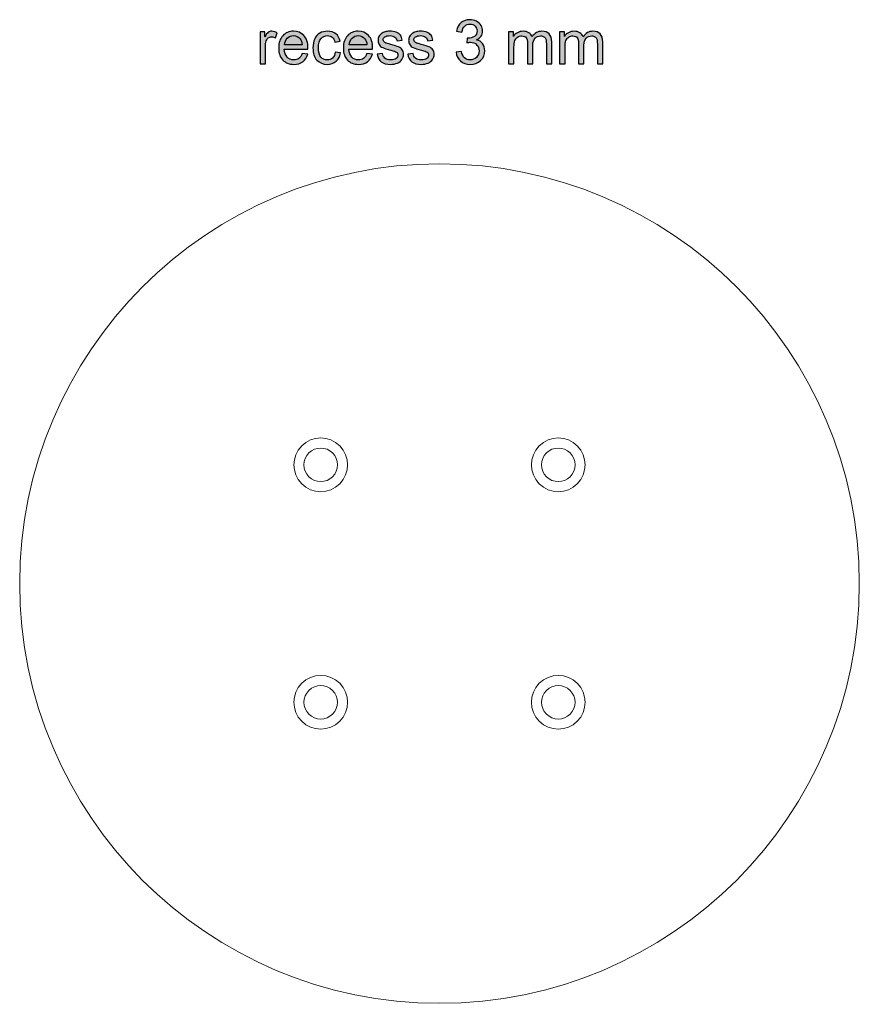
# Model space of a CAD drawing. Header units: centimetres. Extents: x -11.5 to 13.5, y -35.9 to 36.2.
# Drawn here: x -11.48 to 13.52, y 6.9 to 36.19 of the extents above; entities that cross this region are included whole.
import ezdxf

# ---------------------------------------------------------------- set-up
doc = ezdxf.new("R2010")
doc.units = ezdxf.units.CM
doc.header["$MEASUREMENT"] = 0
doc.layers.add('Layer 1', color=7, linetype='Continuous')

msp = doc.modelspace()

# ---------------------------------------------------------------- hatches: boundary and pattern name
at = {"layer": 'Layer 1', "true_color": 0xff0000}
h = msp.add_hatch(color=1, dxfattribs=at)
edge = h.paths.add_edge_path()
edge.add_spline(control_points=[(1.50972, 35.22614), (1.50972, 35.22614), (1.67021, 35.24803), (1.67021, 35.24803), (1.68875, 35.15684), (1.71975, 35.09118), (1.76382, 35.05106), (1.8079, 35.01094), (1.862, 34.99088), (1.92614, 34.99088), (2.00213, 34.99088), (2.06626, 35.01702), (2.11793, 35.0693), (2.16961, 35.12158), (2.19544, 35.18632), (2.19544, 35.26353), (2.19544, 35.33708), (2.17143, 35.39788), (2.1231, 35.4459), (2.07508, 35.49362), (2.01398, 35.51764), (1.93951, 35.51764), (1.90912, 35.51764), (1.87143, 35.51156), (1.82614, 35.4997), (1.82614, 35.4997), (1.84407, 35.64013), (1.84407, 35.64013), (1.85471, 35.63891), (1.86352, 35.63831), (1.86991, 35.63831), (1.9386, 35.63831), (2, 35.65624), (2.05502, 35.6918), (2.10973, 35.72737), (2.13708, 35.78208), (2.13708, 35.85594), (2.13708, 35.9146), (2.11702, 35.96324), (2.0772, 36.00184), (2.03739, 36.04044), (1.98602, 36.05959), (1.9231, 36.05959), (1.86048, 36.05959), (1.80851, 36.03983), (1.76686, 36.00032), (1.72522, 35.9608), (1.69847, 35.90153), (1.68662, 35.8225), (1.68662, 35.8225), (1.52613, 35.85168), (1.52613, 35.85168), (1.54589, 35.95928), (1.59027, 36.04287), (1.65987, 36.10214), (1.72917, 36.16142), (1.8158, 36.1909), (1.91915, 36.1909), (1.99027, 36.1909), (2.05593, 36.1757), (2.11581, 36.145), (2.17599, 36.11461), (2.22189, 36.07296), (2.2535, 36.02038), (2.28541, 35.96749), (2.30122, 35.91156), (2.30122, 35.85229), (2.30122, 35.79606), (2.28602, 35.74499), (2.25593, 35.69879), (2.22553, 35.65259), (2.18055, 35.61581), (2.12128, 35.58846), (2.19848, 35.57083), (2.25836, 35.53374), (2.30122, 35.47751), (2.34377, 35.42158), (2.36505, 35.35107), (2.36505, 35.26687), (2.36505, 35.15289), (2.32341, 35.05592), (2.24043, 34.97659), (2.15714, 34.89726), (2.05198, 34.85775), (1.92492, 34.85775), (1.81033, 34.85775), (1.71519, 34.89209), (1.63951, 34.96048), (1.56352, 35.02887), (1.52036, 35.11732), (1.50972, 35.22614)], knot_values=[0, 0, 0, 0, 0.03333333, 0.03333333, 0.03333333, 0.06666667, 0.06666667, 0.06666667, 0.1, 0.1, 0.1, 0.13333333, 0.13333333, 0.13333333, 0.16666667, 0.16666667, 0.16666667, 0.2, 0.2, 0.2, 0.23333333, 0.23333333, 0.23333333, 0.26666667, 0.26666667, 0.26666667, 0.3, 0.3, 0.3, 0.33333333, 0.33333333, 0.33333333, 0.36666667, 0.36666667, 0.36666667, 0.4, 0.4, 0.4, 0.43333333, 0.43333333, 0.43333333, 0.46666667, 0.46666667, 0.46666667, 0.5, 0.5, 0.5, 0.53333333, 0.53333333, 0.53333333, 0.56666667, 0.56666667, 0.56666667, 0.6, 0.6, 0.6, 0.63333333, 0.63333333, 0.63333333, 0.66666667, 0.66666667, 0.66666667, 0.7, 0.7, 0.7, 0.73333333, 0.73333333, 0.73333333, 0.76666667, 0.76666667, 0.76666667, 0.8, 0.8, 0.8, 0.83333333, 0.83333333, 0.83333333, 0.86666667, 0.86666667, 0.86666667, 0.9, 0.9, 0.9, 0.93333333, 0.93333333, 0.93333333, 0.96666667, 0.96666667, 0.96666667, 1, 1, 1, 1], degree=3, periodic=1)
h = msp.add_hatch(color=1, dxfattribs=at)
edge = h.paths.add_edge_path()
edge.add_spline(control_points=[(-4.32656, 34.87963), (-4.32656, 34.87963), (-4.32656, 35.82615), (-4.32656, 35.82615), (-4.32656, 35.82615), (-4.18248, 35.82615), (-4.18248, 35.82615), (-4.18248, 35.82615), (-4.18248, 35.68116), (-4.18248, 35.68116), (-4.1457, 35.74834), (-4.11166, 35.79272), (-4.08035, 35.81399), (-4.04904, 35.83557), (-4.0147, 35.84621), (-3.97731, 35.84621), (-3.92321, 35.84621), (-3.86819, 35.82919), (-3.81226, 35.79545), (-3.81226, 35.79545), (-3.86941, 35.64742), (-3.86941, 35.64742), (-3.90831, 35.66931), (-3.94722, 35.68025), (-3.98613, 35.68025), (-4.02108, 35.68025), (-4.05239, 35.66961), (-4.08005, 35.64864), (-4.10771, 35.62767), (-4.12747, 35.59849), (-4.13932, 35.5611), (-4.15725, 35.50426), (-4.16607, 35.44195), (-4.16607, 35.37417), (-4.16607, 35.37417), (-4.16607, 34.87963), (-4.16607, 34.87963), (-4.16607, 34.87963), (-4.32656, 34.87963), (-4.32656, 34.87963)], knot_values=[0, 0, 0, 0, 0.07692308, 0.07692308, 0.07692308, 0.15384615, 0.15384615, 0.15384615, 0.23076923, 0.23076923, 0.23076923, 0.30769231, 0.30769231, 0.30769231, 0.38461538, 0.38461538, 0.38461538, 0.46153846, 0.46153846, 0.46153846, 0.53846154, 0.53846154, 0.53846154, 0.61538462, 0.61538462, 0.61538462, 0.69230769, 0.69230769, 0.69230769, 0.76923077, 0.76923077, 0.76923077, 0.84615385, 0.84615385, 0.84615385, 0.92307692, 0.92307692, 0.92307692, 1, 1, 1, 1], degree=3, periodic=1)
h = msp.add_hatch(color=1, dxfattribs=at)
edge = h.paths.add_edge_path()
edge.add_spline(control_points=[(-3.07182, 35.18602), (-3.07182, 35.18602), (-2.90586, 35.16413), (-2.90586, 35.16413), (-2.9317, 35.06778), (-2.98002, 34.9927), (-3.05054, 34.93951), (-3.12106, 34.88632), (-3.21103, 34.85957), (-3.32076, 34.85957), (-3.45876, 34.85957), (-3.56818, 34.90212), (-3.64903, 34.98723), (-3.72989, 35.07203), (-3.77031, 35.19149), (-3.77031, 35.34499), (-3.77031, 35.50365), (-3.72958, 35.62706), (-3.64782, 35.7146), (-3.56605, 35.80244), (-3.45997, 35.84621), (-3.32957, 35.84621), (-3.20343, 35.84621), (-3.10039, 35.80335), (-3.02045, 35.71733), (-2.94051, 35.63131), (-2.90039, 35.51034), (-2.90039, 35.35441), (-2.90039, 35.34499), (-2.90069, 35.3307), (-2.9013, 35.31186), (-2.9013, 35.31186), (-3.60618, 35.31186), (-3.60618, 35.31186), (-3.6001, 35.20821), (-3.57092, 35.12857), (-3.51803, 35.07355), (-3.46544, 35.01854), (-3.39948, 34.99088), (-3.32076, 34.99088), (-3.2621, 34.99088), (-3.21194, 35.00638), (-3.17061, 35.03738), (-3.12896, 35.06839), (-3.09614, 35.11793), (-3.07182, 35.18602)], knot_values=[0, 0, 0, 0, 0.06666667, 0.06666667, 0.06666667, 0.13333333, 0.13333333, 0.13333333, 0.2, 0.2, 0.2, 0.26666667, 0.26666667, 0.26666667, 0.33333333, 0.33333333, 0.33333333, 0.4, 0.4, 0.4, 0.46666667, 0.46666667, 0.46666667, 0.53333333, 0.53333333, 0.53333333, 0.6, 0.6, 0.6, 0.66666667, 0.66666667, 0.66666667, 0.73333333, 0.73333333, 0.73333333, 0.8, 0.8, 0.8, 0.86666667, 0.86666667, 0.86666667, 0.93333333, 0.93333333, 0.93333333, 1, 1, 1, 1], degree=3, periodic=1)
h = msp.add_hatch(color=1, dxfattribs=at)
edge = h.paths.add_edge_path()
edge.add_spline(control_points=[(-2.08488, 35.22614), (-2.08488, 35.22614), (-1.92803, 35.20426), (-1.92803, 35.20426), (-1.94536, 35.09635), (-1.98913, 35.01216), (-2.05995, 34.95106), (-2.13077, 34.88996), (-2.21801, 34.85957), (-2.32105, 34.85957), (-2.45023, 34.85957), (-2.55418, 34.90182), (-2.63261, 34.98632), (-2.71133, 35.07082), (-2.75054, 35.19179), (-2.75054, 35.34924), (-2.75054, 35.45137), (-2.73352, 35.54043), (-2.69978, 35.61703), (-2.66604, 35.69332), (-2.61467, 35.75077), (-2.54537, 35.78876), (-2.47637, 35.82706), (-2.40129, 35.84621), (-2.31983, 35.84621), (-2.2174, 35.84621), (-2.1332, 35.82038), (-2.06816, 35.7684), (-2.00281, 35.71642), (-1.96086, 35.64256), (-1.94262, 35.54712), (-1.94262, 35.54712), (-2.09764, 35.52341), (-2.09764, 35.52341), (-2.11254, 35.58694), (-2.13868, 35.63466), (-2.17667, 35.66688), (-2.21436, 35.69879), (-2.25995, 35.7149), (-2.31345, 35.7149), (-2.3943, 35.7149), (-2.45996, 35.68603), (-2.51072, 35.62828), (-2.56118, 35.57022), (-2.5864, 35.47903), (-2.5864, 35.3538), (-2.5864, 35.22675), (-2.56209, 35.13465), (-2.51345, 35.0772), (-2.46452, 35.01975), (-2.40099, 34.99088), (-2.32287, 34.99088), (-2.25965, 34.99088), (-2.20707, 35.01003), (-2.16512, 35.04863), (-2.12287, 35.08693), (-2.09612, 35.1462), (-2.08488, 35.22614)], knot_values=[0, 0, 0, 0, 0.05263158, 0.05263158, 0.05263158, 0.10526316, 0.10526316, 0.10526316, 0.15789474, 0.15789474, 0.15789474, 0.21052632, 0.21052632, 0.21052632, 0.26315789, 0.26315789, 0.26315789, 0.31578947, 0.31578947, 0.31578947, 0.36842105, 0.36842105, 0.36842105, 0.42105263, 0.42105263, 0.42105263, 0.47368421, 0.47368421, 0.47368421, 0.52631579, 0.52631579, 0.52631579, 0.57894737, 0.57894737, 0.57894737, 0.63157895, 0.63157895, 0.63157895, 0.68421053, 0.68421053, 0.68421053, 0.73684211, 0.73684211, 0.73684211, 0.78947368, 0.78947368, 0.78947368, 0.84210526, 0.84210526, 0.84210526, 0.89473684, 0.89473684, 0.89473684, 0.94736842, 0.94736842, 0.94736842, 1, 1, 1, 1], degree=3, periodic=1)
h = msp.add_hatch(color=1, dxfattribs=at)
edge = h.paths.add_edge_path()
edge.add_spline(control_points=[(-1.14565, 35.18602), (-1.14565, 35.18602), (-0.97969, 35.16413), (-0.97969, 35.16413), (-1.00553, 35.06778), (-1.05385, 34.9927), (-1.12437, 34.93951), (-1.19489, 34.88632), (-1.28486, 34.85957), (-1.39459, 34.85957), (-1.53259, 34.85957), (-1.64201, 34.90212), (-1.72286, 34.98723), (-1.80372, 35.07203), (-1.84414, 35.19149), (-1.84414, 35.34499), (-1.84414, 35.50365), (-1.80341, 35.62706), (-1.72165, 35.7146), (-1.63988, 35.80244), (-1.5338, 35.84621), (-1.4034, 35.84621), (-1.27726, 35.84621), (-1.17422, 35.80335), (-1.09428, 35.71733), (-1.01434, 35.63131), (-0.97422, 35.51034), (-0.97422, 35.35441), (-0.97422, 35.34499), (-0.97452, 35.3307), (-0.97513, 35.31186), (-0.97513, 35.31186), (-1.68001, 35.31186), (-1.68001, 35.31186), (-1.67393, 35.20821), (-1.64475, 35.12857), (-1.59186, 35.07355), (-1.53927, 35.01854), (-1.47331, 34.99088), (-1.39459, 34.99088), (-1.33593, 34.99088), (-1.28577, 35.00638), (-1.24444, 35.03738), (-1.20279, 35.06839), (-1.16997, 35.11793), (-1.14565, 35.18602)], knot_values=[0, 0, 0, 0, 0.06666667, 0.06666667, 0.06666667, 0.13333333, 0.13333333, 0.13333333, 0.2, 0.2, 0.2, 0.26666667, 0.26666667, 0.26666667, 0.33333333, 0.33333333, 0.33333333, 0.4, 0.4, 0.4, 0.46666667, 0.46666667, 0.46666667, 0.53333333, 0.53333333, 0.53333333, 0.6, 0.6, 0.6, 0.66666667, 0.66666667, 0.66666667, 0.73333333, 0.73333333, 0.73333333, 0.8, 0.8, 0.8, 0.86666667, 0.86666667, 0.86666667, 0.93333333, 0.93333333, 0.93333333, 1, 1, 1, 1], degree=3, periodic=1)
h = msp.add_hatch(color=1, dxfattribs=at)
edge = h.paths.add_edge_path()
edge.add_spline(control_points=[(-0.84078, 35.16231), (-0.84078, 35.16231), (-0.68212, 35.18784), (-0.68212, 35.18784), (-0.6733, 35.12432), (-0.64838, 35.07568), (-0.60765, 35.04164), (-0.56692, 35.0079), (-0.50978, 34.99088), (-0.43683, 34.99088), (-0.36296, 34.99088), (-0.30825, 35.00577), (-0.27239, 35.03586), (-0.23682, 35.06565), (-0.21889, 35.10091), (-0.21889, 35.14134), (-0.21889, 35.17751), (-0.235, 35.20608), (-0.26691, 35.22675), (-0.28941, 35.24103), (-0.34412, 35.25897), (-0.43105, 35.28116), (-0.54838, 35.31064), (-0.62953, 35.33617), (-0.67513, 35.35775), (-0.72042, 35.37964), (-0.75476, 35.40943), (-0.77817, 35.44772), (-0.80157, 35.48572), (-0.81343, 35.52797), (-0.81343, 35.57417), (-0.81343, 35.61642), (-0.8037, 35.65533), (-0.78455, 35.69119), (-0.7651, 35.72706), (-0.73896, 35.75685), (-0.70583, 35.78056), (-0.6809, 35.79879), (-0.64686, 35.8143), (-0.604, 35.82706), (-0.56084, 35.83983), (-0.51494, 35.84621), (-0.4657, 35.84621), (-0.39154, 35.84621), (-0.32649, 35.83557), (-0.27056, 35.81399), (-0.21433, 35.79272), (-0.17299, 35.76354), (-0.14624, 35.72706), (-0.1198, 35.69028), (-0.10126, 35.64135), (-0.09123, 35.57995), (-0.09123, 35.57995), (-0.24807, 35.55806), (-0.24807, 35.55806), (-0.25506, 35.6073), (-0.27573, 35.6459), (-0.30977, 35.67356), (-0.34381, 35.70122), (-0.39184, 35.7149), (-0.45415, 35.7149), (-0.5274, 35.7149), (-0.57999, 35.70274), (-0.6113, 35.67843), (-0.6426, 35.65411), (-0.65841, 35.62554), (-0.65841, 35.59302), (-0.65841, 35.57235), (-0.65203, 35.5535), (-0.63896, 35.53678), (-0.62589, 35.51976), (-0.60552, 35.50548), (-0.57756, 35.49423), (-0.56145, 35.48815), (-0.51464, 35.47447), (-0.43622, 35.4532), (-0.32315, 35.4231), (-0.24412, 35.39818), (-0.19913, 35.37903), (-0.15415, 35.35988), (-0.11889, 35.33161), (-0.09335, 35.29514), (-0.06752, 35.25836), (-0.05475, 35.21277), (-0.05475, 35.15805), (-0.05475, 35.10486), (-0.07025, 35.05471), (-0.10156, 35.0076), (-0.13287, 34.96048), (-0.17785, 34.92401), (-0.23652, 34.89817), (-0.29549, 34.87234), (-0.36205, 34.85957), (-0.43622, 34.85957), (-0.55902, 34.85957), (-0.65294, 34.8851), (-0.71738, 34.93586), (-0.78182, 34.98693), (-0.82285, 35.06231), (-0.84078, 35.16231)], knot_values=[0, 0, 0, 0, 0.03030303, 0.03030303, 0.03030303, 0.06060606, 0.06060606, 0.06060606, 0.09090909, 0.09090909, 0.09090909, 0.12121212, 0.12121212, 0.12121212, 0.15151515, 0.15151515, 0.15151515, 0.18181818, 0.18181818, 0.18181818, 0.21212121, 0.21212121, 0.21212121, 0.24242424, 0.24242424, 0.24242424, 0.27272727, 0.27272727, 0.27272727, 0.3030303, 0.3030303, 0.3030303, 0.33333333, 0.33333333, 0.33333333, 0.36363636, 0.36363636, 0.36363636, 0.39393939, 0.39393939, 0.39393939, 0.42424242, 0.42424242, 0.42424242, 0.45454545, 0.45454545, 0.45454545, 0.48484848, 0.48484848, 0.48484848, 0.51515152, 0.51515152, 0.51515152, 0.54545455, 0.54545455, 0.54545455, 0.57575758, 0.57575758, 0.57575758, 0.60606061, 0.60606061, 0.60606061, 0.63636364, 0.63636364, 0.63636364, 0.66666667, 0.66666667, 0.66666667, 0.6969697, 0.6969697, 0.6969697, 0.72727273, 0.72727273, 0.72727273, 0.75757576, 0.75757576, 0.75757576, 0.78787879, 0.78787879, 0.78787879, 0.81818182, 0.81818182, 0.81818182, 0.84848485, 0.84848485, 0.84848485, 0.87878788, 0.87878788, 0.87878788, 0.90909091, 0.90909091, 0.90909091, 0.93939394, 0.93939394, 0.93939394, 0.96969697, 0.96969697, 0.96969697, 1, 1, 1, 1], degree=3, periodic=1)
h = msp.add_hatch(color=1, dxfattribs=at)
edge = h.paths.add_edge_path()
edge.add_spline(control_points=[(0.07109, 35.16231), (0.07109, 35.16231), (0.22975, 35.18784), (0.22975, 35.18784), (0.23857, 35.12432), (0.26349, 35.07568), (0.30422, 35.04164), (0.34495, 35.0079), (0.40209, 34.99088), (0.47504, 34.99088), (0.54891, 34.99088), (0.60362, 35.00577), (0.63948, 35.03586), (0.67505, 35.06565), (0.69298, 35.10091), (0.69298, 35.14134), (0.69298, 35.17751), (0.67687, 35.20608), (0.64496, 35.22675), (0.62246, 35.24103), (0.56775, 35.25897), (0.48082, 35.28116), (0.36349, 35.31064), (0.28234, 35.33617), (0.23674, 35.35775), (0.19145, 35.37964), (0.15711, 35.40943), (0.1337, 35.44772), (0.1103, 35.48572), (0.09844, 35.52797), (0.09844, 35.57417), (0.09844, 35.61642), (0.10817, 35.65533), (0.12732, 35.69119), (0.14677, 35.72706), (0.17291, 35.75685), (0.20604, 35.78056), (0.23097, 35.79879), (0.26501, 35.8143), (0.30787, 35.82706), (0.35103, 35.83983), (0.39693, 35.84621), (0.44617, 35.84621), (0.52033, 35.84621), (0.58538, 35.83557), (0.64131, 35.81399), (0.69754, 35.79272), (0.73888, 35.76354), (0.76563, 35.72706), (0.79207, 35.69028), (0.81061, 35.64135), (0.82064, 35.57995), (0.82064, 35.57995), (0.6638, 35.55806), (0.6638, 35.55806), (0.65681, 35.6073), (0.63614, 35.6459), (0.6021, 35.67356), (0.56806, 35.70122), (0.52003, 35.7149), (0.45772, 35.7149), (0.38447, 35.7149), (0.33188, 35.70274), (0.30057, 35.67843), (0.26927, 35.65411), (0.25346, 35.62554), (0.25346, 35.59302), (0.25346, 35.57235), (0.25984, 35.5535), (0.27291, 35.53678), (0.28598, 35.51976), (0.30635, 35.50548), (0.33431, 35.49423), (0.35042, 35.48815), (0.39723, 35.47447), (0.47565, 35.4532), (0.58872, 35.4231), (0.66775, 35.39818), (0.71274, 35.37903), (0.75772, 35.35988), (0.79298, 35.33161), (0.81852, 35.29514), (0.84435, 35.25836), (0.85712, 35.21277), (0.85712, 35.15805), (0.85712, 35.10486), (0.84162, 35.05471), (0.81031, 35.0076), (0.779, 34.96048), (0.73402, 34.92401), (0.67535, 34.89817), (0.61638, 34.87234), (0.54982, 34.85957), (0.47565, 34.85957), (0.35285, 34.85957), (0.25893, 34.8851), (0.19449, 34.93586), (0.13005, 34.98693), (0.08902, 35.06231), (0.07109, 35.16231)], knot_values=[0, 0, 0, 0, 0.03030303, 0.03030303, 0.03030303, 0.06060606, 0.06060606, 0.06060606, 0.09090909, 0.09090909, 0.09090909, 0.12121212, 0.12121212, 0.12121212, 0.15151515, 0.15151515, 0.15151515, 0.18181818, 0.18181818, 0.18181818, 0.21212121, 0.21212121, 0.21212121, 0.24242424, 0.24242424, 0.24242424, 0.27272727, 0.27272727, 0.27272727, 0.3030303, 0.3030303, 0.3030303, 0.33333333, 0.33333333, 0.33333333, 0.36363636, 0.36363636, 0.36363636, 0.39393939, 0.39393939, 0.39393939, 0.42424242, 0.42424242, 0.42424242, 0.45454545, 0.45454545, 0.45454545, 0.48484848, 0.48484848, 0.48484848, 0.51515152, 0.51515152, 0.51515152, 0.54545455, 0.54545455, 0.54545455, 0.57575758, 0.57575758, 0.57575758, 0.60606061, 0.60606061, 0.60606061, 0.63636364, 0.63636364, 0.63636364, 0.66666667, 0.66666667, 0.66666667, 0.6969697, 0.6969697, 0.6969697, 0.72727273, 0.72727273, 0.72727273, 0.75757576, 0.75757576, 0.75757576, 0.78787879, 0.78787879, 0.78787879, 0.81818182, 0.81818182, 0.81818182, 0.84848485, 0.84848485, 0.84848485, 0.87878788, 0.87878788, 0.87878788, 0.90909091, 0.90909091, 0.90909091, 0.93939394, 0.93939394, 0.93939394, 0.96969697, 0.96969697, 0.96969697, 1, 1, 1, 1], degree=3, periodic=1)
h = msp.add_hatch(color=1, dxfattribs=at)
edge = h.paths.add_edge_path()
edge.add_spline(control_points=[(3.07449, 34.87963), (3.07449, 34.87963), (3.07449, 35.82615), (3.07449, 35.82615), (3.07449, 35.82615), (3.21856, 35.82615), (3.21856, 35.82615), (3.21856, 35.82615), (3.21856, 35.69241), (3.21856, 35.69241), (3.24805, 35.73861), (3.28756, 35.776), (3.3368, 35.80396), (3.38604, 35.83223), (3.44197, 35.84621), (3.50489, 35.84621), (3.5748, 35.84621), (3.63225, 35.83162), (3.67693, 35.80275), (3.72161, 35.77357), (3.75322, 35.73314), (3.77146, 35.68086), (3.84684, 35.7912), (3.94441, 35.84621), (4.06478, 35.84621), (4.159, 35.84621), (4.23165, 35.82038), (4.28211, 35.7684), (4.33287, 35.71642), (4.3584, 35.63648), (4.3584, 35.52858), (4.3584, 35.52858), (4.3584, 34.87963), (4.3584, 34.87963), (4.3584, 34.87963), (4.19791, 34.87963), (4.19791, 34.87963), (4.19791, 34.87963), (4.19791, 35.47539), (4.19791, 35.47539), (4.19791, 35.53922), (4.19244, 35.58542), (4.1821, 35.61369), (4.17177, 35.64195), (4.15293, 35.66445), (4.12526, 35.68177), (4.09791, 35.6991), (4.06569, 35.70761), (4.02891, 35.70761), (3.96204, 35.70761), (3.90672, 35.68542), (3.86265, 35.64135), (3.81857, 35.59697), (3.79669, 35.52615), (3.79669, 35.42888), (3.79669, 35.42888), (3.79669, 34.87963), (3.79669, 34.87963), (3.79669, 34.87963), (3.6362, 34.87963), (3.6362, 34.87963), (3.6362, 34.87963), (3.6362, 35.49393), (3.6362, 35.49393), (3.6362, 35.56505), (3.62313, 35.61855), (3.59699, 35.65411), (3.57085, 35.68967), (3.52799, 35.70761), (3.46872, 35.70761), (3.42373, 35.70761), (3.38209, 35.69575), (3.34379, 35.67204), (3.30549, 35.64834), (3.27783, 35.61369), (3.26051, 35.56779), (3.24349, 35.52219), (3.23498, 35.45624), (3.23498, 35.37022), (3.23498, 35.37022), (3.23498, 34.87963), (3.23498, 34.87963), (3.23498, 34.87963), (3.07449, 34.87963), (3.07449, 34.87963)], knot_values=[0, 0, 0, 0, 0.03571429, 0.03571429, 0.03571429, 0.07142857, 0.07142857, 0.07142857, 0.10714286, 0.10714286, 0.10714286, 0.14285714, 0.14285714, 0.14285714, 0.17857143, 0.17857143, 0.17857143, 0.21428571, 0.21428571, 0.21428571, 0.25, 0.25, 0.25, 0.28571429, 0.28571429, 0.28571429, 0.32142857, 0.32142857, 0.32142857, 0.35714286, 0.35714286, 0.35714286, 0.39285714, 0.39285714, 0.39285714, 0.42857143, 0.42857143, 0.42857143, 0.46428571, 0.46428571, 0.46428571, 0.5, 0.5, 0.5, 0.53571429, 0.53571429, 0.53571429, 0.57142857, 0.57142857, 0.57142857, 0.60714286, 0.60714286, 0.60714286, 0.64285714, 0.64285714, 0.64285714, 0.67857143, 0.67857143, 0.67857143, 0.71428571, 0.71428571, 0.71428571, 0.75, 0.75, 0.75, 0.78571429, 0.78571429, 0.78571429, 0.82142857, 0.82142857, 0.82142857, 0.85714286, 0.85714286, 0.85714286, 0.89285714, 0.89285714, 0.89285714, 0.92857143, 0.92857143, 0.92857143, 0.96428571, 0.96428571, 0.96428571, 1, 1, 1, 1], degree=3, periodic=1)
h = msp.add_hatch(color=1, dxfattribs=at)
edge = h.paths.add_edge_path()
edge.add_spline(control_points=[(4.59367, 34.87963), (4.59367, 34.87963), (4.59367, 35.82615), (4.59367, 35.82615), (4.59367, 35.82615), (4.73774, 35.82615), (4.73774, 35.82615), (4.73774, 35.82615), (4.73774, 35.69241), (4.73774, 35.69241), (4.76723, 35.73861), (4.80674, 35.776), (4.85598, 35.80396), (4.90522, 35.83223), (4.96115, 35.84621), (5.02407, 35.84621), (5.09398, 35.84621), (5.15143, 35.83162), (5.19611, 35.80275), (5.24079, 35.77357), (5.2724, 35.73314), (5.29064, 35.68086), (5.36602, 35.7912), (5.46359, 35.84621), (5.58396, 35.84621), (5.67818, 35.84621), (5.75083, 35.82038), (5.80129, 35.7684), (5.85205, 35.71642), (5.87758, 35.63648), (5.87758, 35.52858), (5.87758, 35.52858), (5.87758, 34.87963), (5.87758, 34.87963), (5.87758, 34.87963), (5.71709, 34.87963), (5.71709, 34.87963), (5.71709, 34.87963), (5.71709, 35.47539), (5.71709, 35.47539), (5.71709, 35.53922), (5.71162, 35.58542), (5.70128, 35.61369), (5.69095, 35.64195), (5.67211, 35.66445), (5.64444, 35.68177), (5.61709, 35.6991), (5.58487, 35.70761), (5.54809, 35.70761), (5.48122, 35.70761), (5.4259, 35.68542), (5.38183, 35.64135), (5.33775, 35.59697), (5.31587, 35.52615), (5.31587, 35.42888), (5.31587, 35.42888), (5.31587, 34.87963), (5.31587, 34.87963), (5.31587, 34.87963), (5.15538, 34.87963), (5.15538, 34.87963), (5.15538, 34.87963), (5.15538, 35.49393), (5.15538, 35.49393), (5.15538, 35.56505), (5.14231, 35.61855), (5.11617, 35.65411), (5.09003, 35.68967), (5.04717, 35.70761), (4.9879, 35.70761), (4.94291, 35.70761), (4.90127, 35.69575), (4.86297, 35.67204), (4.82467, 35.64834), (4.79701, 35.61369), (4.77969, 35.56779), (4.76267, 35.52219), (4.75416, 35.45624), (4.75416, 35.37022), (4.75416, 35.37022), (4.75416, 34.87963), (4.75416, 34.87963), (4.75416, 34.87963), (4.59367, 34.87963), (4.59367, 34.87963)], knot_values=[0, 0, 0, 0, 0.03571429, 0.03571429, 0.03571429, 0.07142857, 0.07142857, 0.07142857, 0.10714286, 0.10714286, 0.10714286, 0.14285714, 0.14285714, 0.14285714, 0.17857143, 0.17857143, 0.17857143, 0.21428571, 0.21428571, 0.21428571, 0.25, 0.25, 0.25, 0.28571429, 0.28571429, 0.28571429, 0.32142857, 0.32142857, 0.32142857, 0.35714286, 0.35714286, 0.35714286, 0.39285714, 0.39285714, 0.39285714, 0.42857143, 0.42857143, 0.42857143, 0.46428571, 0.46428571, 0.46428571, 0.5, 0.5, 0.5, 0.53571429, 0.53571429, 0.53571429, 0.57142857, 0.57142857, 0.57142857, 0.60714286, 0.60714286, 0.60714286, 0.64285714, 0.64285714, 0.64285714, 0.67857143, 0.67857143, 0.67857143, 0.71428571, 0.71428571, 0.71428571, 0.75, 0.75, 0.75, 0.78571429, 0.78571429, 0.78571429, 0.82142857, 0.82142857, 0.82142857, 0.85714286, 0.85714286, 0.85714286, 0.89285714, 0.89285714, 0.89285714, 0.92857143, 0.92857143, 0.92857143, 0.96428571, 0.96428571, 0.96428571, 1, 1, 1, 1], degree=3, periodic=1)
h = msp.add_hatch(color=1, dxfattribs=at)
edge = h.paths.add_edge_path()
edge.add_spline(control_points=[(-3.59706, 35.44317), (-3.59706, 35.44317), (-3.07, 35.44317), (-3.07, 35.44317), (-3.07699, 35.5228), (-3.09735, 35.58238), (-3.13048, 35.6222), (-3.18124, 35.6839), (-3.24751, 35.7149), (-3.32866, 35.7149), (-3.40222, 35.7149), (-3.46392, 35.69028), (-3.51408, 35.64104), (-3.56393, 35.5918), (-3.59159, 35.52584), (-3.59706, 35.44317)], knot_values=[0, 0, 0, 0, 0.2, 0.2, 0.2, 0.4, 0.4, 0.4, 0.6, 0.6, 0.6, 0.8, 0.8, 0.8, 1, 1, 1, 1], degree=3, periodic=1)
h = msp.add_hatch(color=1, dxfattribs=at)
edge = h.paths.add_edge_path()
edge.add_spline(control_points=[(-1.67089, 35.44317), (-1.67089, 35.44317), (-1.14383, 35.44317), (-1.14383, 35.44317), (-1.15082, 35.5228), (-1.17118, 35.58238), (-1.20431, 35.6222), (-1.25507, 35.6839), (-1.32134, 35.7149), (-1.40249, 35.7149), (-1.47605, 35.7149), (-1.53775, 35.69028), (-1.58791, 35.64104), (-1.63776, 35.5918), (-1.66542, 35.52584), (-1.67089, 35.44317)], knot_values=[0, 0, 0, 0, 0.2, 0.2, 0.2, 0.4, 0.4, 0.4, 0.6, 0.6, 0.6, 0.8, 0.8, 0.8, 1, 1, 1, 1], degree=3, periodic=1)

# ---------------------------------------------------------------- linework, layer by layer
at = {"layer": 'Layer 1', "lineweight": 9}
msp.add_ellipse((1.01693, 19.39872), major_axis=(0, 12.5), ratio=1, dxfattribs=at)
at = {"layer": 'Layer 1', "color": 1}
for points, knots in [([(1.50972, 35.22614), (1.50972, 35.22614), (1.67021, 35.24803), (1.67021, 35.24803), (1.68875, 35.15684), (1.71975, 35.09118), (1.76382, 35.05106), (1.8079, 35.01094), (1.862, 34.99088), (1.92614, 34.99088), (2.00213, 34.99088), (2.06626, 35.01702), (2.11793, 35.0693), (2.16961, 35.12158), (2.19544, 35.18632), (2.19544, 35.26353), (2.19544, 35.33708), (2.17143, 35.39788), (2.1231, 35.4459), (2.07508, 35.49362), (2.01398, 35.51764), (1.93951, 35.51764), (1.90912, 35.51764), (1.87143, 35.51156), (1.82614, 35.4997), (1.82614, 35.4997), (1.84407, 35.64013), (1.84407, 35.64013), (1.85471, 35.63891), (1.86352, 35.63831), (1.86991, 35.63831), (1.9386, 35.63831), (2, 35.65624), (2.05502, 35.6918), (2.10973, 35.72737), (2.13708, 35.78208), (2.13708, 35.85594), (2.13708, 35.9146), (2.11702, 35.96324), (2.0772, 36.00184), (2.03739, 36.04044), (1.98602, 36.05959), (1.9231, 36.05959), (1.86048, 36.05959), (1.80851, 36.03983), (1.76686, 36.00032), (1.72522, 35.9608), (1.69847, 35.90153), (1.68662, 35.8225), (1.68662, 35.8225), (1.52613, 35.85168), (1.52613, 35.85168), (1.54589, 35.95928), (1.59027, 36.04287), (1.65987, 36.10214), (1.72917, 36.16142), (1.8158, 36.1909), (1.91915, 36.1909), (1.99027, 36.1909), (2.05593, 36.1757), (2.11581, 36.145), (2.17599, 36.11461), (2.22189, 36.07296), (2.2535, 36.02038), (2.28541, 35.96749), (2.30122, 35.91156), (2.30122, 35.85229), (2.30122, 35.79606), (2.28602, 35.74499), (2.25593, 35.69879), (2.22553, 35.65259), (2.18055, 35.61581), (2.12128, 35.58846), (2.19848, 35.57083), (2.25836, 35.53374), (2.30122, 35.47751), (2.34377, 35.42158), (2.36505, 35.35107), (2.36505, 35.26687), (2.36505, 35.15289), (2.32341, 35.05592), (2.24043, 34.97659), (2.15714, 34.89726), (2.05198, 34.85775), (1.92492, 34.85775), (1.81033, 34.85775), (1.71519, 34.89209), (1.63951, 34.96048), (1.56352, 35.02887), (1.52036, 35.11732), (1.50972, 35.22614)], [0, 0, 0, 0, 0.03333333, 0.03333333, 0.03333333, 0.06666667, 0.06666667, 0.06666667, 0.1, 0.1, 0.1, 0.13333333, 0.13333333, 0.13333333, 0.16666667, 0.16666667, 0.16666667, 0.2, 0.2, 0.2, 0.23333333, 0.23333333, 0.23333333, 0.26666667, 0.26666667, 0.26666667, 0.3, 0.3, 0.3, 0.33333333, 0.33333333, 0.33333333, 0.36666667, 0.36666667, 0.36666667, 0.4, 0.4, 0.4, 0.43333333, 0.43333333, 0.43333333, 0.46666667, 0.46666667, 0.46666667, 0.5, 0.5, 0.5, 0.53333333, 0.53333333, 0.53333333, 0.56666667, 0.56666667, 0.56666667, 0.6, 0.6, 0.6, 0.63333333, 0.63333333, 0.63333333, 0.66666667, 0.66666667, 0.66666667, 0.7, 0.7, 0.7, 0.73333333, 0.73333333, 0.73333333, 0.76666667, 0.76666667, 0.76666667, 0.8, 0.8, 0.8, 0.83333333, 0.83333333, 0.83333333, 0.86666667, 0.86666667, 0.86666667, 0.9, 0.9, 0.9, 0.93333333, 0.93333333, 0.93333333, 0.96666667, 0.96666667, 0.96666667, 1, 1, 1, 1]), ([(-4.32656, 34.87963), (-4.32656, 34.87963), (-4.32656, 35.82615), (-4.32656, 35.82615), (-4.32656, 35.82615), (-4.18248, 35.82615), (-4.18248, 35.82615), (-4.18248, 35.82615), (-4.18248, 35.68116), (-4.18248, 35.68116), (-4.1457, 35.74834), (-4.11166, 35.79272), (-4.08035, 35.81399), (-4.04904, 35.83557), (-4.0147, 35.84621), (-3.97731, 35.84621), (-3.92321, 35.84621), (-3.86819, 35.82919), (-3.81226, 35.79545), (-3.81226, 35.79545), (-3.86941, 35.64742), (-3.86941, 35.64742), (-3.90831, 35.66931), (-3.94722, 35.68025), (-3.98613, 35.68025), (-4.02108, 35.68025), (-4.05239, 35.66961), (-4.08005, 35.64864), (-4.10771, 35.62767), (-4.12747, 35.59849), (-4.13932, 35.5611), (-4.15725, 35.50426), (-4.16607, 35.44195), (-4.16607, 35.37417), (-4.16607, 35.37417), (-4.16607, 34.87963), (-4.16607, 34.87963), (-4.16607, 34.87963), (-4.32656, 34.87963), (-4.32656, 34.87963)], [0, 0, 0, 0, 0.07692308, 0.07692308, 0.07692308, 0.15384615, 0.15384615, 0.15384615, 0.23076923, 0.23076923, 0.23076923, 0.30769231, 0.30769231, 0.30769231, 0.38461538, 0.38461538, 0.38461538, 0.46153846, 0.46153846, 0.46153846, 0.53846154, 0.53846154, 0.53846154, 0.61538462, 0.61538462, 0.61538462, 0.69230769, 0.69230769, 0.69230769, 0.76923077, 0.76923077, 0.76923077, 0.84615385, 0.84615385, 0.84615385, 0.92307692, 0.92307692, 0.92307692, 1, 1, 1, 1]), ([(-3.07182, 35.18602), (-3.07182, 35.18602), (-2.90586, 35.16413), (-2.90586, 35.16413), (-2.9317, 35.06778), (-2.98002, 34.9927), (-3.05054, 34.93951), (-3.12106, 34.88632), (-3.21103, 34.85957), (-3.32076, 34.85957), (-3.45876, 34.85957), (-3.56818, 34.90212), (-3.64903, 34.98723), (-3.72989, 35.07203), (-3.77031, 35.19149), (-3.77031, 35.34499), (-3.77031, 35.50365), (-3.72958, 35.62706), (-3.64782, 35.7146), (-3.56605, 35.80244), (-3.45997, 35.84621), (-3.32957, 35.84621), (-3.20343, 35.84621), (-3.10039, 35.80335), (-3.02045, 35.71733), (-2.94051, 35.63131), (-2.90039, 35.51034), (-2.90039, 35.35441), (-2.90039, 35.34499), (-2.90069, 35.3307), (-2.9013, 35.31186), (-2.9013, 35.31186), (-3.60618, 35.31186), (-3.60618, 35.31186), (-3.6001, 35.20821), (-3.57092, 35.12857), (-3.51803, 35.07355), (-3.46544, 35.01854), (-3.39948, 34.99088), (-3.32076, 34.99088), (-3.2621, 34.99088), (-3.21194, 35.00638), (-3.17061, 35.03738), (-3.12896, 35.06839), (-3.09614, 35.11793), (-3.07182, 35.18602)], [0, 0, 0, 0, 0.06666667, 0.06666667, 0.06666667, 0.13333333, 0.13333333, 0.13333333, 0.2, 0.2, 0.2, 0.26666667, 0.26666667, 0.26666667, 0.33333333, 0.33333333, 0.33333333, 0.4, 0.4, 0.4, 0.46666667, 0.46666667, 0.46666667, 0.53333333, 0.53333333, 0.53333333, 0.6, 0.6, 0.6, 0.66666667, 0.66666667, 0.66666667, 0.73333333, 0.73333333, 0.73333333, 0.8, 0.8, 0.8, 0.86666667, 0.86666667, 0.86666667, 0.93333333, 0.93333333, 0.93333333, 1, 1, 1, 1]), ([(-2.08488, 35.22614), (-2.08488, 35.22614), (-1.92803, 35.20426), (-1.92803, 35.20426), (-1.94536, 35.09635), (-1.98913, 35.01216), (-2.05995, 34.95106), (-2.13077, 34.88996), (-2.21801, 34.85957), (-2.32105, 34.85957), (-2.45023, 34.85957), (-2.55418, 34.90182), (-2.63261, 34.98632), (-2.71133, 35.07082), (-2.75054, 35.19179), (-2.75054, 35.34924), (-2.75054, 35.45137), (-2.73352, 35.54043), (-2.69978, 35.61703), (-2.66604, 35.69332), (-2.61467, 35.75077), (-2.54537, 35.78876), (-2.47637, 35.82706), (-2.40129, 35.84621), (-2.31983, 35.84621), (-2.2174, 35.84621), (-2.1332, 35.82038), (-2.06816, 35.7684), (-2.00281, 35.71642), (-1.96086, 35.64256), (-1.94262, 35.54712), (-1.94262, 35.54712), (-2.09764, 35.52341), (-2.09764, 35.52341), (-2.11254, 35.58694), (-2.13868, 35.63466), (-2.17667, 35.66688), (-2.21436, 35.69879), (-2.25995, 35.7149), (-2.31345, 35.7149), (-2.3943, 35.7149), (-2.45996, 35.68603), (-2.51072, 35.62828), (-2.56118, 35.57022), (-2.5864, 35.47903), (-2.5864, 35.3538), (-2.5864, 35.22675), (-2.56209, 35.13465), (-2.51345, 35.0772), (-2.46452, 35.01975), (-2.40099, 34.99088), (-2.32287, 34.99088), (-2.25965, 34.99088), (-2.20707, 35.01003), (-2.16512, 35.04863), (-2.12287, 35.08693), (-2.09612, 35.1462), (-2.08488, 35.22614)], [0, 0, 0, 0, 0.05263158, 0.05263158, 0.05263158, 0.10526316, 0.10526316, 0.10526316, 0.15789474, 0.15789474, 0.15789474, 0.21052632, 0.21052632, 0.21052632, 0.26315789, 0.26315789, 0.26315789, 0.31578947, 0.31578947, 0.31578947, 0.36842105, 0.36842105, 0.36842105, 0.42105263, 0.42105263, 0.42105263, 0.47368421, 0.47368421, 0.47368421, 0.52631579, 0.52631579, 0.52631579, 0.57894737, 0.57894737, 0.57894737, 0.63157895, 0.63157895, 0.63157895, 0.68421053, 0.68421053, 0.68421053, 0.73684211, 0.73684211, 0.73684211, 0.78947368, 0.78947368, 0.78947368, 0.84210526, 0.84210526, 0.84210526, 0.89473684, 0.89473684, 0.89473684, 0.94736842, 0.94736842, 0.94736842, 1, 1, 1, 1]), ([(-1.14565, 35.18602), (-1.14565, 35.18602), (-0.97969, 35.16413), (-0.97969, 35.16413), (-1.00553, 35.06778), (-1.05385, 34.9927), (-1.12437, 34.93951), (-1.19489, 34.88632), (-1.28486, 34.85957), (-1.39459, 34.85957), (-1.53259, 34.85957), (-1.64201, 34.90212), (-1.72286, 34.98723), (-1.80372, 35.07203), (-1.84414, 35.19149), (-1.84414, 35.34499), (-1.84414, 35.50365), (-1.80341, 35.62706), (-1.72165, 35.7146), (-1.63988, 35.80244), (-1.5338, 35.84621), (-1.4034, 35.84621), (-1.27726, 35.84621), (-1.17422, 35.80335), (-1.09428, 35.71733), (-1.01434, 35.63131), (-0.97422, 35.51034), (-0.97422, 35.35441), (-0.97422, 35.34499), (-0.97452, 35.3307), (-0.97513, 35.31186), (-0.97513, 35.31186), (-1.68001, 35.31186), (-1.68001, 35.31186), (-1.67393, 35.20821), (-1.64475, 35.12857), (-1.59186, 35.07355), (-1.53927, 35.01854), (-1.47331, 34.99088), (-1.39459, 34.99088), (-1.33593, 34.99088), (-1.28577, 35.00638), (-1.24444, 35.03738), (-1.20279, 35.06839), (-1.16997, 35.11793), (-1.14565, 35.18602)], [0, 0, 0, 0, 0.06666667, 0.06666667, 0.06666667, 0.13333333, 0.13333333, 0.13333333, 0.2, 0.2, 0.2, 0.26666667, 0.26666667, 0.26666667, 0.33333333, 0.33333333, 0.33333333, 0.4, 0.4, 0.4, 0.46666667, 0.46666667, 0.46666667, 0.53333333, 0.53333333, 0.53333333, 0.6, 0.6, 0.6, 0.66666667, 0.66666667, 0.66666667, 0.73333333, 0.73333333, 0.73333333, 0.8, 0.8, 0.8, 0.86666667, 0.86666667, 0.86666667, 0.93333333, 0.93333333, 0.93333333, 1, 1, 1, 1]), ([(-0.84078, 35.16231), (-0.84078, 35.16231), (-0.68212, 35.18784), (-0.68212, 35.18784), (-0.6733, 35.12432), (-0.64838, 35.07568), (-0.60765, 35.04164), (-0.56692, 35.0079), (-0.50978, 34.99088), (-0.43683, 34.99088), (-0.36296, 34.99088), (-0.30825, 35.00577), (-0.27239, 35.03586), (-0.23682, 35.06565), (-0.21889, 35.10091), (-0.21889, 35.14134), (-0.21889, 35.17751), (-0.235, 35.20608), (-0.26691, 35.22675), (-0.28941, 35.24103), (-0.34412, 35.25897), (-0.43105, 35.28116), (-0.54838, 35.31064), (-0.62953, 35.33617), (-0.67513, 35.35775), (-0.72042, 35.37964), (-0.75476, 35.40943), (-0.77817, 35.44772), (-0.80157, 35.48572), (-0.81343, 35.52797), (-0.81343, 35.57417), (-0.81343, 35.61642), (-0.8037, 35.65533), (-0.78455, 35.69119), (-0.7651, 35.72706), (-0.73896, 35.75685), (-0.70583, 35.78056), (-0.6809, 35.79879), (-0.64686, 35.8143), (-0.604, 35.82706), (-0.56084, 35.83983), (-0.51494, 35.84621), (-0.4657, 35.84621), (-0.39154, 35.84621), (-0.32649, 35.83557), (-0.27056, 35.81399), (-0.21433, 35.79272), (-0.17299, 35.76354), (-0.14624, 35.72706), (-0.1198, 35.69028), (-0.10126, 35.64135), (-0.09123, 35.57995), (-0.09123, 35.57995), (-0.24807, 35.55806), (-0.24807, 35.55806), (-0.25506, 35.6073), (-0.27573, 35.6459), (-0.30977, 35.67356), (-0.34381, 35.70122), (-0.39184, 35.7149), (-0.45415, 35.7149), (-0.5274, 35.7149), (-0.57999, 35.70274), (-0.6113, 35.67843), (-0.6426, 35.65411), (-0.65841, 35.62554), (-0.65841, 35.59302), (-0.65841, 35.57235), (-0.65203, 35.5535), (-0.63896, 35.53678), (-0.62589, 35.51976), (-0.60552, 35.50548), (-0.57756, 35.49423), (-0.56145, 35.48815), (-0.51464, 35.47447), (-0.43622, 35.4532), (-0.32315, 35.4231), (-0.24412, 35.39818), (-0.19913, 35.37903), (-0.15415, 35.35988), (-0.11889, 35.33161), (-0.09335, 35.29514), (-0.06752, 35.25836), (-0.05475, 35.21277), (-0.05475, 35.15805), (-0.05475, 35.10486), (-0.07025, 35.05471), (-0.10156, 35.0076), (-0.13287, 34.96048), (-0.17785, 34.92401), (-0.23652, 34.89817), (-0.29549, 34.87234), (-0.36205, 34.85957), (-0.43622, 34.85957), (-0.55902, 34.85957), (-0.65294, 34.8851), (-0.71738, 34.93586), (-0.78182, 34.98693), (-0.82285, 35.06231), (-0.84078, 35.16231)], [0, 0, 0, 0, 0.03030303, 0.03030303, 0.03030303, 0.06060606, 0.06060606, 0.06060606, 0.09090909, 0.09090909, 0.09090909, 0.12121212, 0.12121212, 0.12121212, 0.15151515, 0.15151515, 0.15151515, 0.18181818, 0.18181818, 0.18181818, 0.21212121, 0.21212121, 0.21212121, 0.24242424, 0.24242424, 0.24242424, 0.27272727, 0.27272727, 0.27272727, 0.3030303, 0.3030303, 0.3030303, 0.33333333, 0.33333333, 0.33333333, 0.36363636, 0.36363636, 0.36363636, 0.39393939, 0.39393939, 0.39393939, 0.42424242, 0.42424242, 0.42424242, 0.45454545, 0.45454545, 0.45454545, 0.48484848, 0.48484848, 0.48484848, 0.51515152, 0.51515152, 0.51515152, 0.54545455, 0.54545455, 0.54545455, 0.57575758, 0.57575758, 0.57575758, 0.60606061, 0.60606061, 0.60606061, 0.63636364, 0.63636364, 0.63636364, 0.66666667, 0.66666667, 0.66666667, 0.6969697, 0.6969697, 0.6969697, 0.72727273, 0.72727273, 0.72727273, 0.75757576, 0.75757576, 0.75757576, 0.78787879, 0.78787879, 0.78787879, 0.81818182, 0.81818182, 0.81818182, 0.84848485, 0.84848485, 0.84848485, 0.87878788, 0.87878788, 0.87878788, 0.90909091, 0.90909091, 0.90909091, 0.93939394, 0.93939394, 0.93939394, 0.96969697, 0.96969697, 0.96969697, 1, 1, 1, 1]), ([(0.07109, 35.16231), (0.07109, 35.16231), (0.22975, 35.18784), (0.22975, 35.18784), (0.23857, 35.12432), (0.26349, 35.07568), (0.30422, 35.04164), (0.34495, 35.0079), (0.40209, 34.99088), (0.47504, 34.99088), (0.54891, 34.99088), (0.60362, 35.00577), (0.63948, 35.03586), (0.67505, 35.06565), (0.69298, 35.10091), (0.69298, 35.14134), (0.69298, 35.17751), (0.67687, 35.20608), (0.64496, 35.22675), (0.62246, 35.24103), (0.56775, 35.25897), (0.48082, 35.28116), (0.36349, 35.31064), (0.28234, 35.33617), (0.23674, 35.35775), (0.19145, 35.37964), (0.15711, 35.40943), (0.1337, 35.44772), (0.1103, 35.48572), (0.09844, 35.52797), (0.09844, 35.57417), (0.09844, 35.61642), (0.10817, 35.65533), (0.12732, 35.69119), (0.14677, 35.72706), (0.17291, 35.75685), (0.20604, 35.78056), (0.23097, 35.79879), (0.26501, 35.8143), (0.30787, 35.82706), (0.35103, 35.83983), (0.39693, 35.84621), (0.44617, 35.84621), (0.52033, 35.84621), (0.58538, 35.83557), (0.64131, 35.81399), (0.69754, 35.79272), (0.73888, 35.76354), (0.76563, 35.72706), (0.79207, 35.69028), (0.81061, 35.64135), (0.82064, 35.57995), (0.82064, 35.57995), (0.6638, 35.55806), (0.6638, 35.55806), (0.65681, 35.6073), (0.63614, 35.6459), (0.6021, 35.67356), (0.56806, 35.70122), (0.52003, 35.7149), (0.45772, 35.7149), (0.38447, 35.7149), (0.33188, 35.70274), (0.30057, 35.67843), (0.26927, 35.65411), (0.25346, 35.62554), (0.25346, 35.59302), (0.25346, 35.57235), (0.25984, 35.5535), (0.27291, 35.53678), (0.28598, 35.51976), (0.30635, 35.50548), (0.33431, 35.49423), (0.35042, 35.48815), (0.39723, 35.47447), (0.47565, 35.4532), (0.58872, 35.4231), (0.66775, 35.39818), (0.71274, 35.37903), (0.75772, 35.35988), (0.79298, 35.33161), (0.81852, 35.29514), (0.84435, 35.25836), (0.85712, 35.21277), (0.85712, 35.15805), (0.85712, 35.10486), (0.84162, 35.05471), (0.81031, 35.0076), (0.779, 34.96048), (0.73402, 34.92401), (0.67535, 34.89817), (0.61638, 34.87234), (0.54982, 34.85957), (0.47565, 34.85957), (0.35285, 34.85957), (0.25893, 34.8851), (0.19449, 34.93586), (0.13005, 34.98693), (0.08902, 35.06231), (0.07109, 35.16231)], [0, 0, 0, 0, 0.03030303, 0.03030303, 0.03030303, 0.06060606, 0.06060606, 0.06060606, 0.09090909, 0.09090909, 0.09090909, 0.12121212, 0.12121212, 0.12121212, 0.15151515, 0.15151515, 0.15151515, 0.18181818, 0.18181818, 0.18181818, 0.21212121, 0.21212121, 0.21212121, 0.24242424, 0.24242424, 0.24242424, 0.27272727, 0.27272727, 0.27272727, 0.3030303, 0.3030303, 0.3030303, 0.33333333, 0.33333333, 0.33333333, 0.36363636, 0.36363636, 0.36363636, 0.39393939, 0.39393939, 0.39393939, 0.42424242, 0.42424242, 0.42424242, 0.45454545, 0.45454545, 0.45454545, 0.48484848, 0.48484848, 0.48484848, 0.51515152, 0.51515152, 0.51515152, 0.54545455, 0.54545455, 0.54545455, 0.57575758, 0.57575758, 0.57575758, 0.60606061, 0.60606061, 0.60606061, 0.63636364, 0.63636364, 0.63636364, 0.66666667, 0.66666667, 0.66666667, 0.6969697, 0.6969697, 0.6969697, 0.72727273, 0.72727273, 0.72727273, 0.75757576, 0.75757576, 0.75757576, 0.78787879, 0.78787879, 0.78787879, 0.81818182, 0.81818182, 0.81818182, 0.84848485, 0.84848485, 0.84848485, 0.87878788, 0.87878788, 0.87878788, 0.90909091, 0.90909091, 0.90909091, 0.93939394, 0.93939394, 0.93939394, 0.96969697, 0.96969697, 0.96969697, 1, 1, 1, 1]), ([(3.07449, 34.87963), (3.07449, 34.87963), (3.07449, 35.82615), (3.07449, 35.82615), (3.07449, 35.82615), (3.21856, 35.82615), (3.21856, 35.82615), (3.21856, 35.82615), (3.21856, 35.69241), (3.21856, 35.69241), (3.24805, 35.73861), (3.28756, 35.776), (3.3368, 35.80396), (3.38604, 35.83223), (3.44197, 35.84621), (3.50489, 35.84621), (3.5748, 35.84621), (3.63225, 35.83162), (3.67693, 35.80275), (3.72161, 35.77357), (3.75322, 35.73314), (3.77146, 35.68086), (3.84684, 35.7912), (3.94441, 35.84621), (4.06478, 35.84621), (4.159, 35.84621), (4.23165, 35.82038), (4.28211, 35.7684), (4.33287, 35.71642), (4.3584, 35.63648), (4.3584, 35.52858), (4.3584, 35.52858), (4.3584, 34.87963), (4.3584, 34.87963), (4.3584, 34.87963), (4.19791, 34.87963), (4.19791, 34.87963), (4.19791, 34.87963), (4.19791, 35.47539), (4.19791, 35.47539), (4.19791, 35.53922), (4.19244, 35.58542), (4.1821, 35.61369), (4.17177, 35.64195), (4.15293, 35.66445), (4.12526, 35.68177), (4.09791, 35.6991), (4.06569, 35.70761), (4.02891, 35.70761), (3.96204, 35.70761), (3.90672, 35.68542), (3.86265, 35.64135), (3.81857, 35.59697), (3.79669, 35.52615), (3.79669, 35.42888), (3.79669, 35.42888), (3.79669, 34.87963), (3.79669, 34.87963), (3.79669, 34.87963), (3.6362, 34.87963), (3.6362, 34.87963), (3.6362, 34.87963), (3.6362, 35.49393), (3.6362, 35.49393), (3.6362, 35.56505), (3.62313, 35.61855), (3.59699, 35.65411), (3.57085, 35.68967), (3.52799, 35.70761), (3.46872, 35.70761), (3.42373, 35.70761), (3.38209, 35.69575), (3.34379, 35.67204), (3.30549, 35.64834), (3.27783, 35.61369), (3.26051, 35.56779), (3.24349, 35.52219), (3.23498, 35.45624), (3.23498, 35.37022), (3.23498, 35.37022), (3.23498, 34.87963), (3.23498, 34.87963), (3.23498, 34.87963), (3.07449, 34.87963), (3.07449, 34.87963)], [0, 0, 0, 0, 0.03571429, 0.03571429, 0.03571429, 0.07142857, 0.07142857, 0.07142857, 0.10714286, 0.10714286, 0.10714286, 0.14285714, 0.14285714, 0.14285714, 0.17857143, 0.17857143, 0.17857143, 0.21428571, 0.21428571, 0.21428571, 0.25, 0.25, 0.25, 0.28571429, 0.28571429, 0.28571429, 0.32142857, 0.32142857, 0.32142857, 0.35714286, 0.35714286, 0.35714286, 0.39285714, 0.39285714, 0.39285714, 0.42857143, 0.42857143, 0.42857143, 0.46428571, 0.46428571, 0.46428571, 0.5, 0.5, 0.5, 0.53571429, 0.53571429, 0.53571429, 0.57142857, 0.57142857, 0.57142857, 0.60714286, 0.60714286, 0.60714286, 0.64285714, 0.64285714, 0.64285714, 0.67857143, 0.67857143, 0.67857143, 0.71428571, 0.71428571, 0.71428571, 0.75, 0.75, 0.75, 0.78571429, 0.78571429, 0.78571429, 0.82142857, 0.82142857, 0.82142857, 0.85714286, 0.85714286, 0.85714286, 0.89285714, 0.89285714, 0.89285714, 0.92857143, 0.92857143, 0.92857143, 0.96428571, 0.96428571, 0.96428571, 1, 1, 1, 1]), ([(4.59367, 34.87963), (4.59367, 34.87963), (4.59367, 35.82615), (4.59367, 35.82615), (4.59367, 35.82615), (4.73774, 35.82615), (4.73774, 35.82615), (4.73774, 35.82615), (4.73774, 35.69241), (4.73774, 35.69241), (4.76723, 35.73861), (4.80674, 35.776), (4.85598, 35.80396), (4.90522, 35.83223), (4.96115, 35.84621), (5.02407, 35.84621), (5.09398, 35.84621), (5.15143, 35.83162), (5.19611, 35.80275), (5.24079, 35.77357), (5.2724, 35.73314), (5.29064, 35.68086), (5.36602, 35.7912), (5.46359, 35.84621), (5.58396, 35.84621), (5.67818, 35.84621), (5.75083, 35.82038), (5.80129, 35.7684), (5.85205, 35.71642), (5.87758, 35.63648), (5.87758, 35.52858), (5.87758, 35.52858), (5.87758, 34.87963), (5.87758, 34.87963), (5.87758, 34.87963), (5.71709, 34.87963), (5.71709, 34.87963), (5.71709, 34.87963), (5.71709, 35.47539), (5.71709, 35.47539), (5.71709, 35.53922), (5.71162, 35.58542), (5.70128, 35.61369), (5.69095, 35.64195), (5.67211, 35.66445), (5.64444, 35.68177), (5.61709, 35.6991), (5.58487, 35.70761), (5.54809, 35.70761), (5.48122, 35.70761), (5.4259, 35.68542), (5.38183, 35.64135), (5.33775, 35.59697), (5.31587, 35.52615), (5.31587, 35.42888), (5.31587, 35.42888), (5.31587, 34.87963), (5.31587, 34.87963), (5.31587, 34.87963), (5.15538, 34.87963), (5.15538, 34.87963), (5.15538, 34.87963), (5.15538, 35.49393), (5.15538, 35.49393), (5.15538, 35.56505), (5.14231, 35.61855), (5.11617, 35.65411), (5.09003, 35.68967), (5.04717, 35.70761), (4.9879, 35.70761), (4.94291, 35.70761), (4.90127, 35.69575), (4.86297, 35.67204), (4.82467, 35.64834), (4.79701, 35.61369), (4.77969, 35.56779), (4.76267, 35.52219), (4.75416, 35.45624), (4.75416, 35.37022), (4.75416, 35.37022), (4.75416, 34.87963), (4.75416, 34.87963), (4.75416, 34.87963), (4.59367, 34.87963), (4.59367, 34.87963)], [0, 0, 0, 0, 0.03571429, 0.03571429, 0.03571429, 0.07142857, 0.07142857, 0.07142857, 0.10714286, 0.10714286, 0.10714286, 0.14285714, 0.14285714, 0.14285714, 0.17857143, 0.17857143, 0.17857143, 0.21428571, 0.21428571, 0.21428571, 0.25, 0.25, 0.25, 0.28571429, 0.28571429, 0.28571429, 0.32142857, 0.32142857, 0.32142857, 0.35714286, 0.35714286, 0.35714286, 0.39285714, 0.39285714, 0.39285714, 0.42857143, 0.42857143, 0.42857143, 0.46428571, 0.46428571, 0.46428571, 0.5, 0.5, 0.5, 0.53571429, 0.53571429, 0.53571429, 0.57142857, 0.57142857, 0.57142857, 0.60714286, 0.60714286, 0.60714286, 0.64285714, 0.64285714, 0.64285714, 0.67857143, 0.67857143, 0.67857143, 0.71428571, 0.71428571, 0.71428571, 0.75, 0.75, 0.75, 0.78571429, 0.78571429, 0.78571429, 0.82142857, 0.82142857, 0.82142857, 0.85714286, 0.85714286, 0.85714286, 0.89285714, 0.89285714, 0.89285714, 0.92857143, 0.92857143, 0.92857143, 0.96428571, 0.96428571, 0.96428571, 1, 1, 1, 1]), ([(-3.59706, 35.44317), (-3.59706, 35.44317), (-3.07, 35.44317), (-3.07, 35.44317), (-3.07699, 35.5228), (-3.09735, 35.58238), (-3.13048, 35.6222), (-3.18124, 35.6839), (-3.24751, 35.7149), (-3.32866, 35.7149), (-3.40222, 35.7149), (-3.46392, 35.69028), (-3.51408, 35.64104), (-3.56393, 35.5918), (-3.59159, 35.52584), (-3.59706, 35.44317)], [0, 0, 0, 0, 0.2, 0.2, 0.2, 0.4, 0.4, 0.4, 0.6, 0.6, 0.6, 0.8, 0.8, 0.8, 1, 1, 1, 1]), ([(-1.67089, 35.44317), (-1.67089, 35.44317), (-1.14383, 35.44317), (-1.14383, 35.44317), (-1.15082, 35.5228), (-1.17118, 35.58238), (-1.20431, 35.6222), (-1.25507, 35.6839), (-1.32134, 35.7149), (-1.40249, 35.7149), (-1.47605, 35.7149), (-1.53775, 35.69028), (-1.58791, 35.64104), (-1.63776, 35.5918), (-1.66542, 35.52584), (-1.67089, 35.44317)], [0, 0, 0, 0, 0.2, 0.2, 0.2, 0.4, 0.4, 0.4, 0.6, 0.6, 0.6, 0.8, 0.8, 0.8, 1, 1, 1, 1])]:
    msp.add_open_spline(points, degree=3, knots=knots, dxfattribs=at)
at = {"layer": 'Layer 1', "color": 1, "lineweight": 9}
for points in [[(-3.08425, 23.49995), (-2.77185, 23.81236), (-2.26539, 23.81233), (-1.95291, 23.49995), (-1.64054, 23.18754), (-1.6405, 22.68102), (-1.95288, 22.36864), (-2.26528, 22.05616), (-2.77178, 22.05623), (-3.08422, 22.36864), (-3.39666, 22.68109), (-3.39677, 23.18754), (-3.08425, 23.49995)], [(3.98684, 23.49994), (4.29924, 23.81235), (4.8057, 23.81232), (5.11818, 23.49994), (5.43055, 23.18753), (5.43059, 22.68101), (5.11821, 22.36863), (4.80581, 22.05615), (4.29931, 22.05622), (3.98687, 22.36863), (3.67443, 22.68108), (3.67432, 23.18753), (3.98684, 23.49994)], [(-3.08427, 16.42886), (-2.77187, 16.74127), (-2.26541, 16.74124), (-1.95293, 16.42886), (-1.64056, 16.11645), (-1.64052, 15.60993), (-1.9529, 15.29755), (-2.2653, 14.98507), (-2.7718, 14.98514), (-3.08424, 15.29755), (-3.39668, 15.61), (-3.39679, 16.11645), (-3.08427, 16.42886)], [(3.98682, 16.42885), (4.29922, 16.74126), (4.80568, 16.74123), (5.11816, 16.42885), (5.43053, 16.11644), (5.43057, 15.60992), (5.11819, 15.29754), (4.80579, 14.98506), (4.29929, 14.98513), (3.98685, 15.29754), (3.67441, 15.60999), (3.6743, 16.11644), (3.98682, 16.42885)]]:
    msp.add_open_spline(points, degree=3, knots=[0, 0, 0, 0, 0.25, 0.25, 0.25, 0.5, 0.5, 0.5, 0.75, 0.75, 0.75, 1, 1, 1, 1], dxfattribs=at)
at = {"layer": 'Layer 1', "lineweight": 9}
for points in [[(-2.87213, 23.28782), (-2.67688, 23.48308), (-2.36034, 23.48306), (-2.16505, 23.28782), (-1.96981, 23.09257), (-1.96979, 22.77599), (-2.16502, 22.58076), (-2.36028, 22.38546), (-2.67683, 22.3855), (-2.87211, 22.58076), (-3.06739, 22.77603), (-3.06745, 23.09257), (-2.87213, 23.28782)], [(4.19896, 23.28781), (4.39421, 23.48307), (4.71075, 23.48305), (4.90604, 23.28781), (5.10128, 23.09256), (5.1013, 22.77598), (4.90607, 22.58075), (4.71081, 22.38545), (4.39426, 22.38549), (4.19898, 22.58075), (4.0037, 22.77602), (4.00364, 23.09256), (4.19896, 23.28781)], [(-2.87215, 16.21673), (-2.6769, 16.41199), (-2.36036, 16.41197), (-2.16507, 16.21673), (-1.96983, 16.02148), (-1.96981, 15.7049), (-2.16504, 15.50967), (-2.3603, 15.31437), (-2.67685, 15.31441), (-2.87213, 15.50967), (-3.06741, 15.70494), (-3.06747, 16.02148), (-2.87215, 16.21673)], [(4.19894, 16.21672), (4.39419, 16.41198), (4.71073, 16.41196), (4.90602, 16.21672), (5.10126, 16.02147), (5.10128, 15.70489), (4.90605, 15.50966), (4.71079, 15.31436), (4.39424, 15.3144), (4.19896, 15.50966), (4.00368, 15.70493), (4.00362, 16.02147), (4.19894, 16.21672)]]:
    msp.add_open_spline(points, degree=3, knots=[0, 0, 0, 0, 0.25, 0.25, 0.25, 0.5, 0.5, 0.5, 0.75, 0.75, 0.75, 1, 1, 1, 1], dxfattribs=at)

doc.saveas('drawing.dxf')
